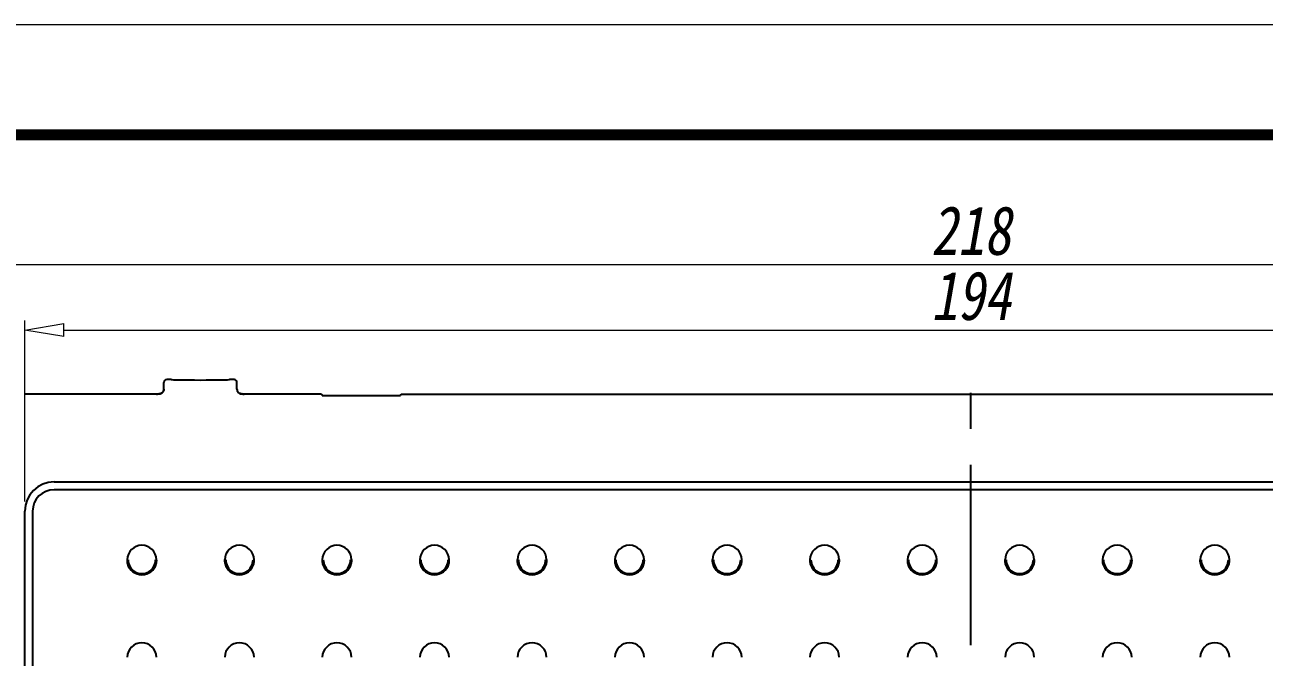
# Model space of a CAD drawing. Header units: millimetres. Extents: x 2151 to 2806, y 681 to 1136.
# Drawn here: x 2219.5 to 2346.6, y 1071.4 to 1136.3 of the extents above; entities that cross this region are included whole.
import ezdxf

# ---------------------------------------------------------------- set-up
doc = ezdxf.new("R2010")
doc.units = ezdxf.units.MM
doc.linetypes.add('CENTER', pattern=[50.8, 31.75, -6.35, 6.35, -6.35])
doc.layers.add('dim', color=82, linetype='Continuous', lineweight=9)
doc.layers.add('from', color=7, linetype='Continuous', lineweight=13)
doc.styles.add('wuwei', font='SimSun.ttf', dxfattribs={"width": 0.8, "oblique": 10})
doc.dimstyles.new('wuwei', dxfattribs={"dimscale": 2, "dimtxt": 2.5, "dimasz": 1.5, "dimexe": 0.3, "dimexo": 0.3, "dimgap": 0.5, "dimtad": 1, "dimdsep": 46, "dimtxsty": 'wuwei', "dimblk": 'CLOSEDBLANK', "dimcen": 0, "dimclrd": 42, "dimclre": 40, "dimclrt": 74, "dimazin": 2, "dimtfac": 1, "dimtofl": 0, "dimtmove": 0, "dimatfit": 3, "dimfxl": 0, "dimlwd": 5, "dimlwe": 5, "dimarcsym": 0})

# ---------------------------------------------------------------- blocks, each defined once
blk = doc.blocks.new('_ClosedBlank')
at = {"color": 0, "linetype": 'ByBlock', "lineweight": -2}
for p, q in [((-1, 0.167), (0, 0)), ((-1, 0.167), (-1, -0.167)), ((0, 0), (-1, -0.167))]:
    blk.add_line(p, q, dxfattribs=at)
blk = doc.blocks.new('*D19')
at = {"layer": 'Defpoints', "color": 0}
for p in [(2413.49, 1104.95), (2219.49, 1086.39), (2413.49, 1086.39)]:
    blk.add_point(p, dxfattribs=at)
at = {"layer": 'dim', "color": 40, "lineweight": 5}
for p, q in [((2219.49, 1087.39), (2219.49, 1105.95)), ((2413.49, 1087.39), (2413.49, 1105.95))]:
    blk.add_line(p, q, dxfattribs=at)
at = {"layer": 'dim', "color": 42, "lineweight": 5}
blk.add_line((2223.49, 1104.95), (2409.49, 1104.95), dxfattribs=at)
at = {"layer": 'dim', "color": 42, "lineweight": 5, "xscale": 4, "yscale": 4, "zscale": 4, "rotation": 180}
blk.add_blockref('_ClosedBlank', (2219.49, 1104.95), dxfattribs=at)
at = {"layer": 'dim', "color": 42, "lineweight": 5, "xscale": 4, "yscale": 4, "zscale": 4}
blk.add_blockref('_ClosedBlank', (2413.49, 1104.95), dxfattribs=at)
at = {"layer": 'dim', "color": 74, "insert": (2316.49, 1108.45), "char_height": 5, "attachment_point": 5, "style": 'wuwei'}
blk.add_mtext('194', dxfattribs=at)
blk = doc.blocks.new('*D20')
at = {"layer": 'Defpoints', "color": 0}
for p in [(2207.49, 1111.63), (2207.49, 1086.4), (2425.49, 1086.4)]:
    blk.add_point(p, dxfattribs=at)
at = {"layer": 'dim', "color": 40, "lineweight": 5}
for p, q in [((2207.49, 1087.4), (2207.49, 1112.63)), ((2425.49, 1087.4), (2425.49, 1112.63))]:
    blk.add_line(p, q, dxfattribs=at)
at = {"layer": 'dim', "color": 42, "lineweight": 5}
blk.add_line((2421.49, 1111.63), (2211.49, 1111.63), dxfattribs=at)
at = {"layer": 'dim', "color": 42, "lineweight": 5, "xscale": 4, "yscale": 4, "zscale": 4, "rotation": 180}
blk.add_blockref('_ClosedBlank', (2207.49, 1111.63), dxfattribs=at)
at = {"layer": 'dim', "color": 42, "lineweight": 5, "xscale": 4, "yscale": 4, "zscale": 4}
blk.add_blockref('_ClosedBlank', (2425.49, 1111.63), dxfattribs=at)
at = {"layer": 'dim', "color": 74, "insert": (2316.49, 1115.13), "char_height": 5, "attachment_point": 5, "style": 'wuwei'}
blk.add_mtext('218', dxfattribs=at)

msp = doc.modelspace()

# ---------------------------------------------------------------- linework, layer by layer
at = {"color": 7, "linetype": 'Continuous'}
for p, q in [((2233.744, 1098.89), (2233.744, 1099.59)), ((2234.494, 1099.89), (2234.044, 1099.89)), ((2240.944, 1099.89), (2240.494, 1099.89)), ((2241.244, 1098.89), (2241.244, 1099.59)), ((2232.994, 1098.39), (2219.487, 1098.39)), ((2249.919, 1098.39), (2241.994, 1098.39)), ((2249.92, 1098.39), (2249.989, 1098.25)), ((2249.989, 1098.25), (2258, 1098.25)), ((2258, 1098.25), (2258.069, 1098.39)), ((2258.069, 1098.39), (2413.502, 1098.39)), ((2222.494, 1089.39), (2410.494, 1089.39)), ((2410.494, 1088.59), (2222.494, 1088.59)), ((2219.494, 966.39), (2219.494, 1086.39)), ((2220.294, 1086.39), (2220.294, 966.39)), ((2230.095, 1081.414), (2229.995, 1081.414)), ((2232.994, 1081.414), (2232.894, 1081.414)), ((2233, 1081.409), (2233.005, 1081.403)), ((2240.095, 1081.414), (2239.995, 1081.414)), ((2242.994, 1081.414), (2242.894, 1081.414)), ((2243, 1081.409), (2243.005, 1081.403)), ((2250.095, 1081.414), (2249.995, 1081.414)), ((2252.994, 1081.414), (2252.894, 1081.414)), ((2253, 1081.409), (2253.005, 1081.403)), ((2260.095, 1081.414), (2259.995, 1081.414)), ((2262.994, 1081.414), (2262.894, 1081.414)), ((2263, 1081.409), (2263.005, 1081.403)), ((2270.095, 1081.414), (2269.995, 1081.414)), ((2272.994, 1081.414), (2272.894, 1081.414)), ((2273, 1081.409), (2273.005, 1081.403)), ((2280.095, 1081.414), (2279.995, 1081.414)), ((2282.994, 1081.414), (2282.894, 1081.414)), ((2283, 1081.409), (2283.005, 1081.403)), ((2290.095, 1081.414), (2289.995, 1081.414)), ((2292.994, 1081.414), (2292.894, 1081.414)), ((2293, 1081.409), (2293.005, 1081.403)), ((2300.095, 1081.414), (2299.995, 1081.414)), ((2302.994, 1081.414), (2302.894, 1081.414)), ((2303, 1081.409), (2303.005, 1081.403)), ((2310.095, 1081.414), (2309.995, 1081.414)), ((2312.994, 1081.414), (2312.894, 1081.414)), ((2313, 1081.409), (2313.005, 1081.403)), ((2320.095, 1081.414), (2319.995, 1081.414)), ((2322.994, 1081.414), (2322.894, 1081.414)), ((2323, 1081.409), (2323.005, 1081.403)), ((2330.095, 1081.414), (2329.995, 1081.414)), ((2332.994, 1081.414), (2332.894, 1081.414)), ((2333, 1081.409), (2333.005, 1081.403)), ((2340.095, 1081.414), (2339.995, 1081.414)), ((2342.994, 1081.414), (2342.894, 1081.414)), ((2343, 1081.409), (2343.005, 1081.403)), ((2232.443, 1080.39), (2232.618, 1080.39)), ((2240.371, 1080.39), (2240.546, 1080.39))]:
    msp.add_line(p, q, dxfattribs=at)
at = {"color": 1, "linetype": 'CENTER', "ltscale": 0.582}
msp.add_line((2316.494, 954.39), (2316.494, 1099.89), dxfattribs=at)
at = {"color": 7, "linetype": 'Continuous'}
for centre, radius, start, end in [((2234.044, 1099.59), 0.3, 90.00673, 180.00172), ((2240.944, 1099.59), 0.3, 359.99743, 89.99418), ((2233.067, 1099.599), 1.205, 277.67403, 281.04597), ((2233.336, 1098.855), 0.406, 311.86253, 336.5033), ((2241.649, 1098.853), 0.401, 201.32405, 210.04348), ((2241.661, 1098.862), 0.416, 210.22962, 228.49649), ((2241.923, 1099.604), 1.211, 259.08857, 262.4033), ((2222.494, 1086.39), 3, 90, 180), ((2222.494, 1086.39), 2.2, 90, 180), ((2231.494, 1081.39), 1.5, 0.93375, 179.06625), ((2241.494, 1081.39), 1.5, 0.93375, 179.06625), ((2251.494, 1081.39), 1.5, 0.93375, 179.06625), ((2261.494, 1081.39), 1.5, 0.93375, 179.06625), ((2271.494, 1081.39), 1.5, 0.93375, 179.06625), ((2281.494, 1081.39), 1.5, 0.93375, 179.06625), ((2291.494, 1081.39), 1.5, 0.93375, 179.06625), ((2301.494, 1081.39), 1.5, 0.93375, 179.06625), ((2311.494, 1081.39), 1.5, 0.93375, 179.06625), ((2321.494, 1081.39), 1.5, 0.93375, 179.06625), ((2331.494, 1081.39), 1.5, 0.93375, 179.06625), ((2341.494, 1081.39), 1.5, 0.93375, 179.06625), ((2231.494, 1081.39), 1.4, 178.99954, 1.00046), ((2241.494, 1081.39), 1.4, 178.99954, 1.00046), ((2251.494, 1081.39), 1.4, 178.99954, 1.00046), ((2261.494, 1081.39), 1.4, 178.99954, 1.00046), ((2271.494, 1081.39), 1.4, 178.99954, 1.00046), ((2281.494, 1081.39), 1.4, 178.99954, 1.00046), ((2291.494, 1081.39), 1.4, 178.99954, 1.00046), ((2301.494, 1081.39), 1.4, 178.99954, 1.00046), ((2311.494, 1081.39), 1.4, 178.99954, 1.00046), ((2321.494, 1081.39), 1.4, 178.99954, 1.00046), ((2331.494, 1081.39), 1.4, 178.99954, 1.00046), ((2341.494, 1081.39), 1.4, 178.99954, 1.00046), ((2231.295, 1081.339), 1.319, 187.31204, 194.7472), ((2231.494, 1081.39), 1.524, 194.67807, 345.32193), ((2241.295, 1081.339), 1.319, 187.31203, 194.7472), ((2241.494, 1081.39), 1.524, 194.67807, 345.32193), ((2251.295, 1081.339), 1.319, 187.31203, 194.7472), ((2251.494, 1081.39), 1.524, 194.67807, 345.32193), ((2261.295, 1081.339), 1.319, 187.31203, 194.7472), ((2261.494, 1081.39), 1.524, 194.67807, 345.32193), ((2271.295, 1081.339), 1.319, 187.31203, 194.7472), ((2271.494, 1081.39), 1.524, 194.67807, 345.32193), ((2281.295, 1081.339), 1.319, 187.31203, 194.7472), ((2281.494, 1081.39), 1.524, 194.67807, 345.32193), ((2291.295, 1081.339), 1.319, 187.31203, 194.7472), ((2291.494, 1081.39), 1.524, 194.67807, 345.32193), ((2301.295, 1081.339), 1.319, 187.31203, 194.7472), ((2301.494, 1081.39), 1.524, 194.67807, 345.32193), ((2311.295, 1081.339), 1.319, 187.31203, 194.7472), ((2311.494, 1081.39), 1.524, 194.67807, 345.32193), ((2321.295, 1081.339), 1.319, 187.31203, 194.7472), ((2321.494, 1081.39), 1.524, 194.67807, 345.32193), ((2331.295, 1081.339), 1.319, 187.31203, 194.7472), ((2331.494, 1081.39), 1.524, 194.67807, 345.32193), ((2341.295, 1081.339), 1.319, 187.31203, 194.7472), ((2341.494, 1081.39), 1.524, 194.67807, 345.32193), ((2231.494, 1071.39), 1.5, 0.93375, 179.06625), ((2241.494, 1071.39), 1.5, 0.93375, 179.06625), ((2251.494, 1071.39), 1.5, 0.93375, 179.06625), ((2261.494, 1071.39), 1.5, 0.93375, 179.06625), ((2271.494, 1071.39), 1.5, 0.93375, 179.06625), ((2281.494, 1071.39), 1.5, 0.93375, 179.06625), ((2291.494, 1071.39), 1.5, 0.93375, 179.06625), ((2301.494, 1071.39), 1.5, 0.93375, 179.06625), ((2311.494, 1071.39), 1.5, 0.93375, 179.06625), ((2321.494, 1071.39), 1.5, 0.93375, 179.06625), ((2331.494, 1071.39), 1.5, 0.93375, 179.06625), ((2341.494, 1071.39), 1.5, 0.93375, 179.06625)]:
    msp.add_arc(centre, radius, start, end, dxfattribs=at)
msp.add_ellipse((2237.494, 1099.89), major_axis=(3, 0), ratio=0.0174551, start_param=3.1415927, end_param=6.2831853, dxfattribs=at)
for points, start_tangent, end_tangent in [([(2232.994, 1098.39), (2233.225, 1098.404), (2233.228, 1098.404)], (1, -0.0000325), (0.990887, 0.1346961)), ([(2233.228, 1098.404), (2232.994, 1098.39)], (-0.990888, -0.1346881), (-1, 0.0000327)), ([(2233.298, 1098.416), (2233.232, 1098.405), (2233.228, 1098.404)], (-0.9813346, -0.192308), (-0.990888, -0.1346881)), ([(2233.298, 1098.416), (2233.432, 1098.453), (2233.437, 1098.454)], (0.9812474, 0.1927526), (0.9365602, 0.3505068)), ([(2233.437, 1098.454), (2233.298, 1098.416)], (-0.9361011, -0.3517311), (-0.9813346, -0.192308)), ([(2233.437, 1098.454), (2233.523, 1098.494)], (0.9365602, 0.3505068), (0.8732868, 0.4872065)), ([(2233.523, 1098.494), (2233.443, 1098.457), (2233.437, 1098.454)], (-0.873281, -0.4872169), (-0.9361011, -0.3517311)), ([(2233.523, 1098.494), (2233.603, 1098.549), (2233.606, 1098.553)], (0.8732868, 0.4872065), (0.7429387, 0.6693595)), ([(2233.606, 1098.553), (2233.523, 1098.494)], (-0.7448213, -0.6672639), (-0.873281, -0.4872169)), ([(2233.606, 1098.553), (2233.708, 1098.693)], (0.7429387, 0.6693595), (0.3999403, 0.9165412)), ([(2233.708, 1098.693), (2233.714, 1098.709), (2233.744, 1098.89)], (0.3999403, 0.9165412), (0.0000015, 1)), ([(2233.744, 1098.89), (2233.715, 1098.71), (2233.708, 1098.693)], (-0.0000014, -1), (-0.3988983, -0.9169952)), ([(2241.244, 1098.89), (2241.274, 1098.711), (2241.275, 1098.707)], (0.0000016, -1), (0.363101, -0.9317498)), ([(2241.302, 1098.652), (2241.277, 1098.703), (2241.275, 1098.707)], (-0.5024845, 0.8645862), (-0.3624683, 0.9319961)), ([(2241.302, 1098.652), (2241.378, 1098.557), (2241.386, 1098.55)], (0.5002517, -0.86588), (0.7515958, -0.659624)), ([(2241.386, 1098.55), (2241.474, 1098.489)], (0.7515958, -0.659624), (0.8813491, -0.4724655)), ([(2241.474, 1098.489), (2241.392, 1098.544), (2241.386, 1098.55)], (-0.8813707, 0.4724253), (-0.7490077, 0.6625613)), ([(2241.474, 1098.489), (2241.545, 1098.457), (2241.555, 1098.453)], (0.8813491, -0.4724655), (0.9377185, -0.347396)), ([(2241.555, 1098.453), (2241.474, 1098.489)], (-0.9383789, 0.3456083), (-0.8813707, 0.4724253)), ([(2241.555, 1098.453), (2241.694, 1098.415)], (0.9377185, -0.347396), (0.9818349, -0.1897375)), ([(2241.694, 1098.415), (2241.562, 1098.45), (2241.555, 1098.453)], (-0.9817089, 0.1903879), (-0.9383789, 0.3456083)), ([(2241.694, 1098.415), (2241.757, 1098.405), (2241.763, 1098.404)], (0.9818349, -0.1897375), (0.9910792, -0.1332739)), ([(2241.763, 1098.404), (2241.994, 1098.39)], (0.9910792, -0.1332739), (1, 0.0000324)), ([(2241.994, 1098.39), (2241.768, 1098.403), (2241.763, 1098.404)], (-1, -0.0000327), (-0.9910759, 0.133299)), ([(2229.984, 1081.403), (2229.981, 1081.399)], (-0.7102542, -0.7039453), (-0.2560122, -0.9666735)), ([(2233.009, 1081.39), (2233.007, 1081.399), (2233.005, 1081.4)], (-0.12877, 0.9916745), (-0.964125, 0.2654486)), ([(2239.984, 1081.403), (2239.981, 1081.399)], (-0.7102542, -0.7039453), (-0.2560119, -0.9666736)), ([(2243.009, 1081.39), (2243.007, 1081.399), (2243.005, 1081.4)], (-0.12877, 0.9916745), (-0.9641251, 0.2654483)), ([(2249.984, 1081.403), (2249.981, 1081.399)], (-0.7102542, -0.7039453), (-0.2560119, -0.9666736)), ([(2253.009, 1081.39), (2253.007, 1081.399), (2253.005, 1081.4)], (-0.12877, 0.9916745), (-0.9641251, 0.2654483)), ([(2259.984, 1081.403), (2259.981, 1081.399)], (-0.7102542, -0.7039453), (-0.2560119, -0.9666736)), ([(2263.009, 1081.39), (2263.007, 1081.399), (2263.005, 1081.4)], (-0.12877, 0.9916745), (-0.9641251, 0.2654483)), ([(2269.984, 1081.403), (2269.981, 1081.399)], (-0.7102542, -0.7039453), (-0.2560119, -0.9666736)), ([(2273.009, 1081.39), (2273.007, 1081.399), (2273.005, 1081.4)], (-0.12877, 0.9916745), (-0.9641251, 0.2654483)), ([(2279.984, 1081.403), (2279.981, 1081.399)], (-0.7102542, -0.7039453), (-0.2560119, -0.9666736)), ([(2283.009, 1081.39), (2283.007, 1081.399), (2283.005, 1081.4)], (-0.12877, 0.9916745), (-0.9641251, 0.2654483)), ([(2289.984, 1081.403), (2289.981, 1081.399)], (-0.7102542, -0.7039453), (-0.2560119, -0.9666736)), ([(2293.009, 1081.39), (2293.007, 1081.399), (2293.005, 1081.4)], (-0.12877, 0.9916745), (-0.9641251, 0.2654483)), ([(2299.984, 1081.403), (2299.981, 1081.399)], (-0.7102542, -0.7039453), (-0.2560119, -0.9666736)), ([(2303.009, 1081.39), (2303.007, 1081.399), (2303.005, 1081.4)], (-0.12877, 0.9916745), (-0.9641251, 0.2654483)), ([(2309.984, 1081.403), (2309.981, 1081.399)], (-0.7102542, -0.7039453), (-0.2560119, -0.9666736)), ([(2313.009, 1081.39), (2313.007, 1081.399), (2313.005, 1081.4)], (-0.12877, 0.9916745), (-0.9641251, 0.2654483)), ([(2319.984, 1081.403), (2319.981, 1081.399)], (-0.7102542, -0.7039453), (-0.2560119, -0.9666736)), ([(2323.009, 1081.39), (2323.007, 1081.399), (2323.005, 1081.4)], (-0.12877, 0.9916745), (-0.9641251, 0.2654483)), ([(2329.984, 1081.403), (2329.981, 1081.399)], (-0.7102542, -0.7039453), (-0.2560119, -0.9666736)), ([(2333.009, 1081.39), (2333.007, 1081.399), (2333.005, 1081.4)], (-0.12877, 0.9916745), (-0.9641251, 0.2654483)), ([(2339.984, 1081.403), (2339.981, 1081.399)], (-0.7102542, -0.7039453), (-0.2560119, -0.9666736)), ([(2343.009, 1081.39), (2343.007, 1081.399), (2343.005, 1081.4)], (-0.12877, 0.9916745), (-0.9641251, 0.2654483)), ([(2229.98, 1081.39), (2229.977, 1081.309), (2229.987, 1081.171)], (-0.12877, -0.9916745), (0.1259547, -0.992036)), ([(2229.981, 1081.399), (2229.98, 1081.39)], (-0.2560122, -0.9666735), (-0.12877, -0.9916745)), ([(2232.969, 1081.003), (2233.002, 1081.171), (2233.012, 1081.309), (2233.009, 1081.39)], (0.2533877, 0.9673648), (-0.12877, 0.9916745)), ([(2239.98, 1081.39), (2239.977, 1081.309), (2239.987, 1081.171)], (-0.12877, -0.9916745), (0.1259544, -0.992036)), ([(2239.981, 1081.399), (2239.98, 1081.39)], (-0.2560119, -0.9666736), (-0.12877, -0.9916745)), ([(2242.969, 1081.003), (2243.002, 1081.171), (2243.012, 1081.309), (2243.009, 1081.39)], (0.2533877, 0.9673648), (-0.12877, 0.9916745)), ([(2249.98, 1081.39), (2249.977, 1081.309), (2249.987, 1081.171)], (-0.12877, -0.9916745), (0.1259544, -0.992036)), ([(2249.981, 1081.399), (2249.98, 1081.39)], (-0.2560119, -0.9666736), (-0.12877, -0.9916745)), ([(2252.969, 1081.003), (2253.002, 1081.171), (2253.012, 1081.309), (2253.009, 1081.39)], (0.2533877, 0.9673648), (-0.12877, 0.9916745)), ([(2259.98, 1081.39), (2259.977, 1081.309), (2259.987, 1081.171)], (-0.12877, -0.9916745), (0.1259544, -0.992036)), ([(2259.981, 1081.399), (2259.98, 1081.39)], (-0.2560119, -0.9666736), (-0.12877, -0.9916745)), ([(2262.969, 1081.003), (2263.002, 1081.171), (2263.012, 1081.309), (2263.009, 1081.39)], (0.2533877, 0.9673648), (-0.12877, 0.9916745)), ([(2269.98, 1081.39), (2269.977, 1081.309), (2269.987, 1081.171)], (-0.12877, -0.9916745), (0.1259544, -0.992036)), ([(2269.981, 1081.399), (2269.98, 1081.39)], (-0.2560119, -0.9666736), (-0.12877, -0.9916745)), ([(2272.969, 1081.003), (2273.002, 1081.171), (2273.012, 1081.309), (2273.009, 1081.39)], (0.2533877, 0.9673648), (-0.12877, 0.9916745)), ([(2279.98, 1081.39), (2279.977, 1081.309), (2279.987, 1081.171)], (-0.12877, -0.9916745), (0.1259544, -0.992036)), ([(2279.981, 1081.399), (2279.98, 1081.39)], (-0.2560119, -0.9666736), (-0.12877, -0.9916745)), ([(2282.969, 1081.003), (2283.002, 1081.171), (2283.012, 1081.309), (2283.009, 1081.39)], (0.2533877, 0.9673648), (-0.12877, 0.9916745)), ([(2289.98, 1081.39), (2289.977, 1081.309), (2289.987, 1081.171)], (-0.12877, -0.9916745), (0.1259544, -0.992036)), ([(2289.981, 1081.399), (2289.98, 1081.39)], (-0.2560119, -0.9666736), (-0.12877, -0.9916745)), ([(2292.969, 1081.003), (2293.002, 1081.171), (2293.012, 1081.309), (2293.009, 1081.39)], (0.2533877, 0.9673648), (-0.12877, 0.9916745)), ([(2299.98, 1081.39), (2299.977, 1081.309), (2299.987, 1081.171)], (-0.12877, -0.9916745), (0.1259544, -0.992036)), ([(2299.981, 1081.399), (2299.98, 1081.39)], (-0.2560119, -0.9666736), (-0.12877, -0.9916745)), ([(2302.969, 1081.003), (2303.002, 1081.171), (2303.012, 1081.309), (2303.009, 1081.39)], (0.2533877, 0.9673648), (-0.12877, 0.9916745)), ([(2309.98, 1081.39), (2309.977, 1081.309), (2309.987, 1081.171)], (-0.12877, -0.9916745), (0.1259544, -0.992036)), ([(2309.981, 1081.399), (2309.98, 1081.39)], (-0.2560119, -0.9666736), (-0.12877, -0.9916745)), ([(2312.969, 1081.003), (2313.002, 1081.171), (2313.012, 1081.309), (2313.009, 1081.39)], (0.2533877, 0.9673648), (-0.12877, 0.9916745)), ([(2319.98, 1081.39), (2319.977, 1081.309), (2319.987, 1081.171)], (-0.12877, -0.9916745), (0.1259544, -0.992036)), ([(2319.981, 1081.399), (2319.98, 1081.39)], (-0.2560119, -0.9666736), (-0.12877, -0.9916745)), ([(2322.969, 1081.003), (2323.002, 1081.171), (2323.012, 1081.309), (2323.009, 1081.39)], (0.2533877, 0.9673648), (-0.12877, 0.9916745)), ([(2329.98, 1081.39), (2329.977, 1081.309), (2329.987, 1081.171)], (-0.12877, -0.9916745), (0.1259544, -0.992036)), ([(2329.981, 1081.399), (2329.98, 1081.39)], (-0.2560119, -0.9666736), (-0.12877, -0.9916745)), ([(2332.969, 1081.003), (2333.002, 1081.171), (2333.012, 1081.309), (2333.009, 1081.39)], (0.2533877, 0.9673648), (-0.12877, 0.9916745)), ([(2339.98, 1081.39), (2339.977, 1081.309), (2339.987, 1081.171)], (-0.12877, -0.9916745), (0.1259544, -0.992036)), ([(2339.981, 1081.399), (2339.98, 1081.39)], (-0.2560119, -0.9666736), (-0.12877, -0.9916745)), ([(2342.969, 1081.003), (2343.002, 1081.171), (2343.012, 1081.309), (2343.009, 1081.39)], (0.2533877, 0.9673648), (-0.12877, 0.9916745))]:
    msp.add_spline(points, degree=3, dxfattribs=dict(at, start_tangent=start_tangent, end_tangent=end_tangent))
at = {"layer": 'from'}
msp.add_lwpolyline([(2151.068, 680.947), (2806.279, 680.947), (2806.279, 1136.259), (2151.068, 1136.259)], close=True, dxfattribs=at)
at = {"layer": 'from', "const_width": 1.129}
msp.add_lwpolyline([(2162.36, 692.239), (2162.36, 1124.967), (2794.987, 1124.967), (2794.987, 692.239), (2162.36, 692.239)], dxfattribs=at)

# ---------------------------------------------------------------- dimensions: what is measured, and where the dimension line sits
at = {"layer": 'dim', "color": 7}
for base, p1, p2, picture, middle in [((2207.494, 1111.634), (2425.494, 1086.397), (2207.494, 1086.397), '*D20', (2316.494, 1111.634)), ((2413.494, 1104.953), (2219.494, 1086.39), (2413.494, 1086.39), '*D19', (2316.494, 1104.953))]:
    dim = msp.add_linear_dim(base=base, p1=p1, p2=p2, dimstyle='wuwei', override={"dimasz": 2, "dimexe": 0.49975, "dimexo": 0.49975, "dimgap": 0.49975}, dxfattribs=at)
    dim.commit()
    dim.dimension.update_dxf_attribs({"geometry": picture, "text_midpoint": middle, "dimtype": 160})

doc.saveas('drawing.dxf')
